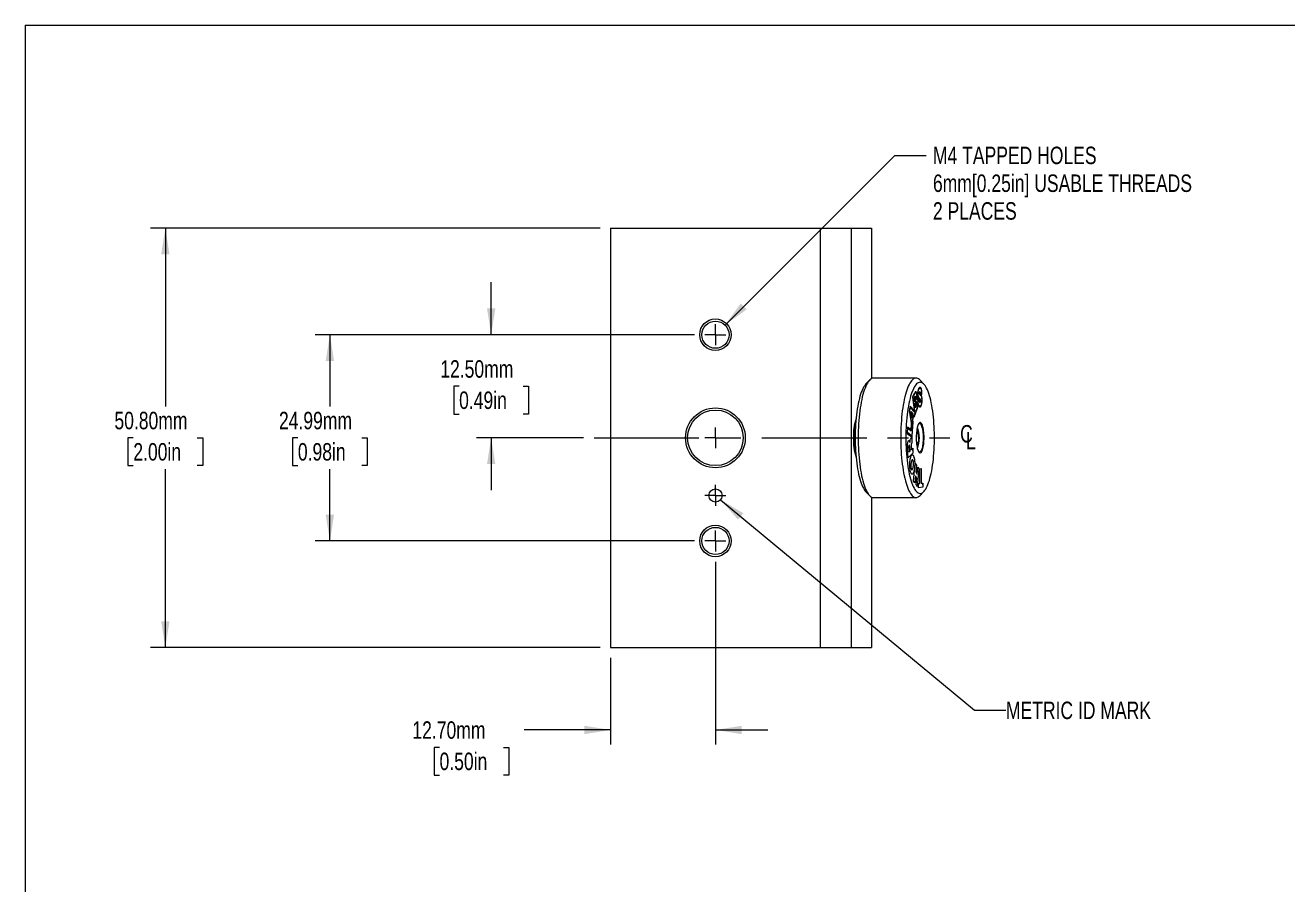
# Model space of a CAD drawing. Header units: millimetres. Extents: x 2 to 278, y 1 to 215.
# Drawn here: x 1.6 to 154.5, y 110.5 to 214.6 of the extents above; entities that cross this region are included whole.
import ezdxf

# ---------------------------------------------------------------- set-up
doc = ezdxf.new("R2010")
doc.units = ezdxf.units.MM
doc.linetypes.add('CENTERX2', pattern=[20.32, 12.7, -2.54, 2.54, -2.54])
doc.styles.add('SLDTEXTSTYLE0', font='TXT', dxfattribs={"width": 0.75})
doc.dimstyles.new('SLDDIMSTYLE1', dxfattribs={"dimtxt": 2.116667, "dimasz": 3.175, "dimexe": 0, "dimexo": 0.0625, "dimgap": 0.529167, "dimtad": 0, "dimtih": 1, "dimtoh": 1, "dimrnd": 1e-09, "dimzin": 12, "dimdsep": 46, "dimtxsty": 'SLDTEXTSTYLE0', "dimsah": 1, "dimcen": 0.09, "dimadec": 0, "dimazin": 3, "dimtfac": 1, "dimtofl": 0, "dimtmove": 0, "dimatfit": 3, "dimfxl": 1, "dimfrac": 2, "dimtolj": 1, "dimtzin": 12, "dimarcsym": 0})
doc.dimstyles.new('SLDDIMSTYLE2', dxfattribs={"dimtxt": 2.116667, "dimasz": 3.175, "dimexe": 0, "dimexo": 0.0625, "dimgap": 0.529167, "dimtad": 0, "dimtih": 1, "dimtoh": 1, "dimrnd": 1e-09, "dimzin": 4, "dimdsep": 46, "dimtxsty": 'SLDTEXTSTYLE0', "dimsah": 1, "dimcen": 0.09, "dimadec": 0, "dimazin": 1, "dimtfac": 1, "dimtofl": 0, "dimtmove": 0, "dimatfit": 3, "dimfxl": 1, "dimfrac": 2, "dimtolj": 1, "dimtzin": 12, "dimarcsym": 0})
doc.dimstyles.new('SLDDIMSTYLE4', dxfattribs={"dimtxt": 2.116667, "dimasz": 3.175, "dimexe": 0, "dimexo": 0.0625, "dimgap": 0.529167, "dimtad": 0, "dimtih": 1, "dimtoh": 1, "dimrnd": 1e-09, "dimzin": 4, "dimdsep": 46, "dimtxsty": 'SLDTEXTSTYLE0', "dimsah": 1, "dimcen": 0.09, "dimadec": 0, "dimazin": 1, "dimtfac": 1, "dimtmove": 0, "dimatfit": 0, "dimfxl": 1, "dimfrac": 2, "dimtolj": 1, "dimtzin": 12, "dimarcsym": 0})
doc.dimstyles.new('SLDDIMSTYLE5', dxfattribs={"dimtxt": 2.116667, "dimasz": 3.175, "dimexe": 0, "dimexo": 0.0625, "dimgap": 0.529167, "dimtad": 0, "dimtih": 1, "dimtoh": 1, "dimrnd": 1e-09, "dimzin": 12, "dimdsep": 46, "dimtxsty": 'SLDTEXTSTYLE0', "dimsah": 1, "dimcen": 0, "dimadec": 0, "dimazin": 3, "dimtfac": 1, "dimtofl": 0, "dimtmove": 0, "dimatfit": 3, "dimfxl": 1, "dimfrac": 2, "dimtolj": 1, "dimtzin": 12, "dimarcsym": 0})
doc.dimstyles.new('SLDDIMSTYLE6', dxfattribs={"dimtxt": 2.116667, "dimasz": 3.175, "dimexe": 0, "dimexo": 0.0625, "dimgap": 0.529167, "dimtad": 0, "dimtih": 1, "dimtoh": 1, "dimrnd": 1e-09, "dimzin": 12, "dimdsep": 46, "dimtxsty": 'SLDTEXTSTYLE0', "dimsah": 1, "dimcen": 0, "dimadec": 0, "dimazin": 3, "dimtfac": 1, "dimtofl": 0, "dimtmove": 0, "dimatfit": 3, "dimfxl": 1, "dimfrac": 2, "dimtolj": 1, "dimtzin": 12, "dimarcsym": 0})

# ---------------------------------------------------------------- blocks, each defined once
blk = doc.blocks.new('_D_3')
at = {"color": 7, "linetype": 'Continuous', "lineweight": 0}
for p, q in [((82.64, 177.14), (36.7, 177.14)), ((38.48, 177.14), (38.48, 168.44)), ((34.6, 164.65), (33.95, 164.65)), ((33.95, 164.65), (33.95, 161.28)), ((42.35, 164.65), (43, 164.65)), ((43, 164.65), (43, 161.28)), ((33.95, 161.28), (34.6, 161.28)), ((38.48, 152.15), (38.48, 160.85)), ((43, 161.28), (42.35, 161.28)), ((82.64, 152.15), (36.7, 152.15))]:
    blk.add_line(p, q, dxfattribs=at)
at = {"color": 7, "linetype": 'Continuous', "lineweight": 18}
for points in [[(38.48, 177.14), (37.97, 173.97), (38.98, 173.97)], [(38.48, 152.15), (38.98, 155.32), (37.97, 155.32)]]:
    blk.add_solid(points, dxfattribs=at)
at = {"color": 7, "linetype": 'Continuous', "lineweight": 18, "char_height": 2.117, "attachment_point": 1, "style": 'SLDTEXTSTYLE0'}
for s, insert in [('24.99mm', (32.31, 167.8)), ('0.98in', (34.6, 164.01))]:
    blk.add_mtext(s, dxfattribs=dict(at, insert=insert))
blk = doc.blocks.new('_D_4')
at = {"color": 7, "linetype": 'Continuous', "lineweight": 0}
for p, q in [((58.01, 177.14), (58.01, 183.49)), ((82.64, 177.14), (56.24, 177.14)), ((54.13, 170.89), (53.49, 170.89)), ((53.49, 170.89), (53.49, 167.53)), ((61.89, 170.89), (62.54, 170.89)), ((62.54, 170.89), (62.54, 167.53)), ((53.49, 167.53), (54.13, 167.53)), ((62.54, 167.53), (61.89, 167.53)), ((69.21, 164.65), (56.24, 164.65)), ((58.01, 164.65), (58.01, 158.3))]:
    blk.add_line(p, q, dxfattribs=at)
at = {"color": 7, "linetype": 'Continuous', "lineweight": 18}
for points in [[(58.01, 177.14), (58.52, 180.32), (57.51, 180.32)], [(58.01, 164.65), (57.51, 161.47), (58.52, 161.47)]]:
    blk.add_solid(points, dxfattribs=at)
at = {"color": 7, "linetype": 'Continuous', "lineweight": 18, "char_height": 2.117, "attachment_point": 1, "style": 'SLDTEXTSTYLE0'}
for s, insert in [('12.50mm', (51.85, 174.05)), ('0.49in', (54.13, 170.26))]:
    blk.add_mtext(s, dxfattribs=dict(at, insert=insert))
blk = doc.blocks.new('_D_5')
at = {"color": 7, "linetype": 'Continuous', "lineweight": 0}
for p, q in [((71.21, 190.05), (16.77, 190.05)), ((18.55, 190.05), (18.55, 168.44)), ((14.67, 164.65), (14.02, 164.65)), ((14.02, 164.65), (14.02, 161.28)), ((22.42, 164.65), (23.07, 164.65)), ((23.07, 164.65), (23.07, 161.28)), ((14.02, 161.28), (14.67, 161.28)), ((18.55, 139.25), (18.55, 160.85)), ((23.07, 161.28), (22.42, 161.28)), ((71.21, 139.25), (16.77, 139.25))]:
    blk.add_line(p, q, dxfattribs=at)
at = {"color": 7, "linetype": 'Continuous', "lineweight": 18}
for points in [[(18.55, 190.05), (18.04, 186.87), (19.05, 186.87)], [(18.55, 139.25), (19.05, 142.42), (18.04, 142.42)]]:
    blk.add_solid(points, dxfattribs=at)
at = {"color": 7, "linetype": 'Continuous', "lineweight": 18, "char_height": 2.117, "attachment_point": 1, "style": 'SLDTEXTSTYLE0'}
for s, insert in [('50.80mm', (12.38, 167.8)), ('2.00in', (14.67, 164.01))]:
    blk.add_mtext(s, dxfattribs=dict(at, insert=insert))
blk = doc.blocks.new('_D_6')
at = {"color": 7, "linetype": 'Continuous', "lineweight": 0}
for p, q in [((86.34, 178.31), (106.91, 198.88)), ((106.91, 198.88), (110.72, 198.88))]:
    blk.add_line(p, q, dxfattribs=at)
at = {"color": 7, "linetype": 'Continuous', "lineweight": 18}
blk.add_solid([(86.34, 178.31), (88.95, 180.2), (88.23, 180.91)], dxfattribs=at)
at = {"color": 7, "linetype": 'Continuous', "lineweight": 18, "attachment_point": 1, "style": 'SLDTEXTSTYLE0'}
for s, insert, char_height in [('M4 TAPPED HOLES', (111.52, 199.93), 2.1167), ('6mm[0.25in] USABLE THREADS', (111.52, 196.56), 2.1167), ('2 PLACES', (111.52, 193.2), 2.117)]:
    blk.add_mtext(s, dxfattribs=dict(at, insert=insert, char_height=char_height))
blk = doc.blocks.new('_D_7')
at = {"color": 7, "linetype": 'Continuous', "lineweight": 0}
for p, q in [((85.79, 157.15), (116.55, 131.63)), ((116.55, 131.63), (120.36, 131.63))]:
    blk.add_line(p, q, dxfattribs=at)
at = {"color": 7, "linetype": 'Continuous', "lineweight": 18}
blk.add_solid([(85.79, 157.15), (87.91, 154.73), (88.56, 155.51)], dxfattribs=at)
at = {"color": 7, "linetype": 'Continuous', "lineweight": 18, "insert": (120.36, 132.68), "char_height": 2.1167, "attachment_point": 1, "style": 'SLDTEXTSTYLE0'}
blk.add_mtext('METRIC ID MARK', dxfattribs=at)
blk = doc.blocks.new('_D_8')
at = {"color": 7, "linetype": 'Continuous', "lineweight": 0}
for p, q in [((85.18, 149.61), (85.18, 127.47)), ((72.48, 137.98), (72.48, 127.47)), ((72.48, 129.25), (62.01, 129.25)), ((85.18, 129.25), (91.53, 129.25)), ((51.76, 127.14), (51.11, 127.14)), ((51.11, 127.14), (51.11, 123.77)), ((59.51, 127.14), (60.16, 127.14)), ((60.16, 127.14), (60.16, 123.77)), ((51.11, 123.77), (51.76, 123.77)), ((60.16, 123.77), (59.51, 123.77))]:
    blk.add_line(p, q, dxfattribs=at)
at = {"color": 7, "linetype": 'Continuous', "lineweight": 18}
for points in [[(72.48, 129.25), (69.3, 129.75), (69.3, 128.74)], [(85.18, 129.25), (88.35, 128.74), (88.35, 129.75)]]:
    blk.add_solid(points, dxfattribs=at)
at = {"color": 7, "linetype": 'Continuous', "lineweight": 18, "char_height": 2.117, "attachment_point": 1, "style": 'SLDTEXTSTYLE0'}
for s, insert in [('12.70mm', (48.47, 130.29)), ('0.50in', (51.76, 126.5))]:
    blk.add_mtext(s, dxfattribs=dict(at, insert=insert))
blk = doc.blocks.new('SW_SYMBOL_MOD_CL')
at = {"color": 0, "linetype": 'Continuous', "lineweight": 0, "char_height": 783, "attachment_point": 5, "style": 'SLDTEXTSTYLE0'}
for s, insert in [('C', (400, 600)), ('L', (600, 300))]:
    blk.add_mtext(s, dxfattribs=dict(at, insert=insert))
blk = doc.blocks.new('SW_CENTERMARKSYMBOL_0')
at = {"color": 0, "linetype": 'Continuous', "lineweight": 18}
for q in [(-1.27, 0), (0, 1.27), (0, -1.27), (1.27, 0)]:
    blk.add_line((0, 0), q, dxfattribs=at)
blk = doc.blocks.new('SW_CENTERMARKSYMBOL_1')
at = {"color": 0, "linetype": 'Continuous', "lineweight": 18}
for q in [(-1.27, 0), (0, 1.27), (0, -1.27), (1.27, 0)]:
    blk.add_line((0, 0), q, dxfattribs=at)
blk = doc.blocks.new('SW_CENTERMARKSYMBOL_2')
at = {"color": 0, "linetype": 'Continuous', "lineweight": 18}
for q in [(-1.27, 0), (0, 1.27), (0, -1.27), (1.27, 0)]:
    blk.add_line((0, 0), q, dxfattribs=at)
blk = doc.blocks.new('SW_CENTERMARKSYMBOL_3')
at = {"color": 0, "linetype": 'Continuous', "lineweight": 18}
for q in [(-1.27, 0), (0, 1.27), (0, -1.27), (1.27, 0)]:
    blk.add_line((0, 0), q, dxfattribs=at)

msp = doc.modelspace()

# ---------------------------------------------------------------- linework, layer by layer
at = {"color": 7, "linetype": 'Continuous', "lineweight": 18}
for p, q in [((1.579, 214.645), (277.989, 214.645)), ((1.579, 214.645), (1.579, 0.903)), ((72.476, 190.046), (72.476, 139.246)), ((72.476, 190.046), (97.876, 190.046)), ((97.876, 190.046), (97.876, 139.246)), ((97.876, 190.046), (101.635, 190.046)), ((101.635, 190.046), (101.635, 139.246)), ((101.635, 190.046), (104.074, 190.046)), ((104.074, 190.046), (104.074, 171.819)), ((103.828, 171.623), (103.372, 171.134)), ((109.479, 171.885), (104.326, 171.885)), ((110.433, 171.134), (109.977, 171.623)), ((109.292, 170.052), (109.064, 169.614)), ((109.098, 169.56), (109.311, 169.982)), ((109.1, 169.56), (109.313, 169.982)), ((109.311, 169.982), (109.313, 169.982)), ((109.542, 170.088), (109.544, 170.088)), ((109.722, 170.019), (109.724, 170.019)), ((109.89, 170.064), (109.893, 170.064)), ((109.936, 170.246), (109.929, 170.248)), ((109.944, 170.753), (109.934, 170.755)), ((109.935, 170.664), (109.945, 170.661)), ((109.935, 170.664), (109.937, 170.664)), ((109.937, 170.664), (109.948, 170.661)), ((109.985, 169.928), (109.987, 169.928)), ((110.013, 170.008), (110.016, 170.008)), ((110.154, 170.021), (110.016, 170.008)), ((110.021, 169.902), (110.182, 169.913)), ((110.021, 169.902), (110.023, 169.902)), ((110.023, 169.902), (110.185, 169.913)), ((110.025, 169.896), (110.027, 169.896)), ((110.182, 169.913), (110.185, 169.913)), ((108.771, 168.482), (108.662, 167.92)), ((108.692, 167.904), (108.778, 168.339)), ((108.695, 167.904), (108.78, 168.339)), ((109.283, 167.921), (108.771, 168.482)), ((109.281, 167.921), (108.771, 168.48)), ((108.778, 168.339), (108.78, 168.339)), ((108.78, 168.339), (109.338, 167.727)), ((109.064, 169.614), (109.283, 167.921)), ((109.335, 167.73), (109.098, 169.56)), ((109.098, 169.56), (109.1, 169.56)), ((109.338, 167.727), (109.1, 169.56)), ((109.258, 169.436), (109.368, 169.654)), ((109.317, 168.992), (109.258, 169.436)), ((109.37, 169.539), (109.293, 169.387)), ((109.293, 169.387), (109.327, 169.13)), ((109.293, 169.387), (109.295, 169.387)), ((109.372, 169.539), (109.295, 169.387)), ((109.295, 169.387), (109.329, 169.13)), ((109.424, 169.21), (109.316, 168.996)), ((109.427, 169.21), (109.317, 168.992)), ((109.327, 169.13), (109.329, 169.13)), ((109.329, 169.13), (109.406, 169.282)), ((109.345, 168.779), (109.467, 169.021)), ((109.413, 168.267), (109.345, 168.779)), ((109.37, 169.539), (109.372, 169.539)), ((109.47, 168.912), (109.379, 168.73)), ((109.379, 168.73), (109.422, 168.4)), ((109.379, 168.73), (109.381, 168.73)), ((109.473, 168.912), (109.381, 168.73)), ((109.381, 168.73), (109.424, 168.4)), ((109.532, 168.509), (109.412, 168.27)), ((109.535, 168.509), (109.413, 168.267)), ((109.422, 168.4), (109.424, 168.4)), ((109.424, 169.21), (109.427, 169.21)), ((109.424, 168.4), (109.516, 168.582)), ((109.453, 169.545), (109.456, 169.545)), ((109.47, 168.912), (109.473, 168.912)), ((109.532, 168.509), (109.535, 168.509)), ((109.563, 168.891), (109.565, 168.891)), ((109.588, 169.455), (109.59, 169.455)), ((109.592, 169.67), (109.594, 169.67)), ((109.654, 169.321), (109.657, 169.321)), ((109.837, 169.337), (109.657, 169.321)), ((109.717, 169.235), (109.85, 169.247)), ((109.718, 169.06), (109.717, 169.235)), ((109.717, 169.235), (109.719, 169.235)), ((109.718, 169.06), (109.721, 169.06)), ((109.718, 168.789), (109.721, 168.789)), ((109.719, 169.235), (109.852, 169.247)), ((109.721, 169.06), (109.719, 169.235)), ((109.85, 169.247), (109.852, 169.247)), ((109.872, 169.341), (109.875, 169.341)), ((109.881, 169.44), (109.884, 169.44)), ((109.926, 169.056), (109.929, 169.056)), ((109.952, 168.937), (109.954, 168.937)), ((109.959, 168.393), (109.962, 168.393)), ((110.036, 169.155), (110.038, 169.155)), ((110.201, 169.188), (110.203, 169.188)), ((108.662, 167.92), (108.906, 166.409)), ((108.927, 166.456), (108.692, 167.904)), ((108.692, 167.904), (108.695, 167.904)), ((108.93, 166.456), (108.695, 167.904)), ((108.843, 167.762), (108.856, 167.829)), ((108.97, 167.048), (108.843, 167.762)), ((108.856, 167.829), (109.066, 167.537)), ((108.856, 167.826), (109.064, 167.537)), ((108.891, 167.659), (108.968, 167.23)), ((108.891, 167.659), (108.893, 167.659)), ((108.893, 167.659), (108.97, 167.23)), ((109.02, 167.483), (108.893, 167.659)), ((108.968, 167.23), (108.97, 167.23)), ((109.064, 167.537), (108.969, 167.055)), ((109.066, 167.537), (108.97, 167.048)), ((108.97, 167.23), (109.02, 167.483)), ((109.14, 167.351), (109.036, 166.819)), ((109.036, 166.819), (109.065, 166.604)), ((109.064, 167.537), (109.066, 167.537)), ((109.067, 166.793), (109.153, 167.234)), ((109.094, 166.632), (109.067, 166.793)), ((109.067, 166.793), (109.069, 166.793)), ((109.069, 166.793), (109.156, 167.234)), ((109.096, 166.632), (109.069, 166.793)), ((109.244, 167.253), (109.14, 167.351)), ((109.241, 167.253), (109.14, 167.349)), ((109.153, 167.234), (109.156, 167.234)), ((109.156, 167.234), (109.245, 167.135)), ((109.241, 167.253), (109.244, 167.253)), ((109.281, 167.921), (109.283, 167.921)), ((109.584, 168.202), (109.518, 168.062)), ((109.611, 168.146), (109.528, 167.982)), ((109.528, 167.982), (109.531, 167.982)), ((109.614, 168.146), (109.531, 167.982)), ((109.611, 168.146), (109.614, 168.146)), ((108.453, 165.948), (108.413, 165.188)), ((108.413, 165.188), (108.989, 164.724)), ((108.445, 165.283), (108.473, 165.809)), ((108.965, 164.865), (108.445, 165.283)), ((108.445, 165.283), (108.448, 165.283)), ((108.448, 165.283), (108.476, 165.809)), ((108.968, 164.865), (108.448, 165.283)), ((108.866, 165.628), (108.453, 165.948)), ((108.863, 165.628), (108.453, 165.946)), ((108.473, 165.809), (108.476, 165.809)), ((108.476, 165.809), (108.878, 165.486)), ((108.863, 165.628), (108.866, 165.628)), ((108.906, 166.409), (108.866, 165.628)), ((108.876, 165.488), (108.927, 166.456)), ((108.878, 165.486), (108.93, 166.456)), ((108.927, 166.456), (108.93, 166.456)), ((109.065, 166.604), (108.968, 164.865)), ((108.987, 164.726), (109.094, 166.632)), ((108.989, 164.724), (109.096, 166.632)), ((109.094, 166.632), (109.096, 166.632)), ((109.515, 165.162), (109.746, 165.276)), ((109.572, 165.645), (109.746, 165.276)), ((109.746, 165.276), (109.753, 164.066)), ((108.65, 163.758), (108.624, 163.746)), ((108.624, 163.746), (108.626, 163.746)), ((108.732, 164.098), (108.735, 164.098)), ((108.735, 164.098), (108.736, 164.1)), ((108.95, 164.715), (108.989, 164.719)), ((108.965, 164.865), (108.968, 164.865)), ((108.966, 164.047), (108.969, 164.047)), ((109.003, 164.084), (108.987, 164.718)), ((109.005, 164.084), (108.989, 164.719)), ((109.003, 164.084), (109.005, 164.084)), ((109.512, 164.175), (109.753, 164.066)), ((109.753, 164.066), (109.573, 163.64)), ((108.533, 162.236), (108.459, 163.37)), ((109.104, 162.797), (108.533, 162.236)), ((109.101, 162.797), (108.533, 162.238)), ((108.581, 163.393), (108.611, 162.932)), ((108.581, 163.393), (108.584, 163.393)), ((108.584, 163.393), (108.614, 162.932)), ((108.611, 162.932), (108.614, 162.932)), ((108.614, 162.932), (108.743, 163.058)), ((108.743, 163.058), (108.711, 163.544)), ((108.871, 163.608), (108.897, 163.21)), ((108.871, 163.608), (108.873, 163.608)), ((108.873, 163.608), (108.899, 163.21)), ((108.897, 163.21), (108.899, 163.21)), ((108.899, 163.21), (109.066, 163.374)), ((109.064, 163.372), (109.101, 162.797)), ((109.066, 163.374), (109.104, 162.797)), ((109.101, 162.797), (109.104, 162.797)), ((109.248, 162.174), (109.25, 162.174)), ((108.871, 160.952), (108.874, 160.952)), ((108.917, 161.796), (108.92, 161.796)), ((109.177, 159.398), (109.384, 161.538)), ((109.384, 161.538), (109.519, 161.341)), ((109.384, 161.535), (109.517, 161.341)), ((109.517, 161.341), (109.436, 160.509)), ((109.519, 161.341), (109.438, 160.509)), ((109.517, 161.341), (109.519, 161.341)), ((109.616, 160.25), (109.696, 161.082)), ((109.829, 160.885), (109.621, 158.749)), ((109.831, 160.885), (109.623, 158.746)), ((109.696, 161.082), (109.831, 160.885)), ((109.696, 161.078), (109.829, 160.885)), ((109.829, 160.885), (109.831, 160.885)), ((109.936, 160.896), (110.09, 160.91)), ((109.947, 159.123), (109.936, 160.896)), ((110.087, 160.91), (110.098, 159.137)), ((110.09, 160.91), (110.101, 159.137)), ((109.311, 159.202), (109.177, 159.398)), ((109.197, 160.54), (109.199, 160.54)), ((109.39, 160.034), (109.309, 159.205)), ((109.392, 160.034), (109.311, 159.202)), ((109.39, 160.034), (109.392, 160.034)), ((109.569, 159.774), (109.392, 160.034)), ((109.436, 160.509), (109.613, 160.25)), ((109.436, 160.509), (109.438, 160.509)), ((109.438, 160.509), (109.616, 160.25)), ((109.489, 158.942), (109.569, 159.774)), ((109.613, 160.25), (109.616, 160.25)), ((109.765, 159.106), (109.947, 159.123)), ((109.768, 158.601), (109.765, 159.106)), ((110.098, 159.137), (110.101, 159.137)), ((110.101, 159.137), (110.277, 159.154)), ((110.274, 159.153), (110.278, 158.648)), ((110.277, 159.154), (110.28, 158.648)), ((103.372, 158.159), (103.828, 157.669)), ((109.489, 158.942), (109.623, 158.746)), ((110.28, 158.648), (109.768, 158.601)), ((110.278, 158.648), (109.768, 158.601)), ((109.977, 157.669), (110.433, 158.159)), ((110.278, 158.648), (110.28, 158.648)), ((104.074, 157.474), (104.074, 139.246)), ((104.326, 157.407), (109.479, 157.407)), ((72.476, 139.246), (97.876, 139.246)), ((97.876, 139.246), (101.635, 139.246)), ((101.635, 139.246), (104.074, 139.246))]:
    msp.add_line(p, q, dxfattribs=at)
at = {"color": 7, "linetype": 'CENTERX2', "lineweight": 18}
msp.add_line((70.476, 164.646), (113.583, 164.646), dxfattribs=at)
at = {"color": 7, "linetype": 'Continuous', "lineweight": 18, "flags": 128}
for points in [[(104.326, 171.885), (104.308, 171.885), (104.201, 171.869), (104.094, 171.829), (103.987, 171.765), (103.882, 171.678), (103.779, 171.567), (103.677, 171.433), (103.577, 171.277), (103.48, 171.099), (103.386, 170.899), (103.294, 170.678), (103.206, 170.438), (103.122, 170.178), (103.042, 169.9), (102.966, 169.604), (102.895, 169.292), (102.828, 168.964), (102.767, 168.622), (102.71, 168.267), (102.659, 167.9), (102.614, 167.522), (102.574, 167.135), (102.54, 166.739), (102.512, 166.336), (102.49, 165.928), (102.474, 165.515), (102.464, 165.1), (102.46, 164.683), (102.463, 164.266), (102.472, 163.85), (102.487, 163.437), (102.508, 163.027), (102.535, 162.624), (102.568, 162.227), (102.606, 161.837), (102.651, 161.458), (102.701, 161.089), (102.757, 160.731), (102.817, 160.387), (102.883, 160.057), (102.954, 159.742), (103.029, 159.443), (103.108, 159.162), (103.191, 158.899), (103.279, 158.655), (103.369, 158.431), (103.463, 158.227), (103.56, 158.045), (103.659, 157.885), (103.761, 157.747), (103.864, 157.632), (103.969, 157.541), (104.075, 157.473), (104.182, 157.429), (104.289, 157.409), (104.326, 157.407)], [(109.977, 171.623), (109.889, 171.709), (109.783, 171.789), (109.677, 171.845), (109.569, 171.877), (109.462, 171.885), (109.355, 171.869), (109.247, 171.829), (109.141, 171.765), (109.036, 171.678), (108.932, 171.567), (108.831, 171.433), (108.731, 171.277), (108.634, 171.099), (108.539, 170.899), (108.448, 170.678), (108.36, 170.438), (108.276, 170.178), (108.196, 169.9), (108.12, 169.604), (108.049, 169.292), (107.982, 168.964), (107.921, 168.622), (107.864, 168.267), (107.813, 167.9), (107.768, 167.522), (107.728, 167.135), (107.694, 166.739), (107.666, 166.336), (107.644, 165.928), (107.628, 165.515), (107.618, 165.1), (107.614, 164.683), (107.617, 164.266), (107.626, 163.85), (107.64, 163.437), (107.661, 163.027), (107.688, 162.624), (107.721, 162.227), (107.76, 161.837), (107.805, 161.458), (107.855, 161.089), (107.91, 160.731), (107.971, 160.387), (108.037, 160.057), (108.107, 159.742), (108.183, 159.443), (108.262, 159.162), (108.345, 158.899), (108.433, 158.655), (108.523, 158.431), (108.617, 158.227), (108.714, 158.045), (108.813, 157.885), (108.915, 157.747), (109.018, 157.632), (109.123, 157.541), (109.229, 157.473), (109.336, 157.429), (109.443, 157.409), (109.551, 157.413), (109.658, 157.441), (109.765, 157.492), (109.87, 157.568), (109.975, 157.667), (109.977, 157.669)], [(111.704, 164.806), (111.699, 165.208), (111.687, 165.609), (111.669, 166.005), (111.645, 166.397), (111.615, 166.783), (111.579, 167.161), (111.537, 167.529), (111.49, 167.888), (111.438, 168.235), (111.38, 168.569), (111.317, 168.889), (111.249, 169.194), (111.176, 169.483), (111.1, 169.754), (111.019, 170.007), (110.935, 170.241), (110.847, 170.455), (110.756, 170.648), (110.662, 170.819), (110.565, 170.969), (110.467, 171.095), (110.367, 171.199), (110.265, 171.279), (110.162, 171.336), (110.059, 171.369), (109.955, 171.377), (109.851, 171.361), (109.748, 171.322), (109.646, 171.258), (109.544, 171.171), (109.444, 171.06), (109.347, 170.927), (109.251, 170.771), (109.158, 170.593), (109.068, 170.394), (108.981, 170.174), (108.897, 169.934), (108.818, 169.676), (108.742, 169.399), (108.671, 169.106), (108.605, 168.796), (108.543, 168.472), (108.487, 168.134), (108.436, 167.783), (108.39, 167.422), (108.35, 167.05), (108.316, 166.67), (108.288, 166.282), (108.266, 165.889), (108.25, 165.491), (108.24, 165.09), (108.236, 164.688), (108.238, 164.285), (108.247, 163.884), (108.262, 163.485), (108.283, 163.091), (108.31, 162.702), (108.343, 162.32), (108.382, 161.946), (108.426, 161.582), (108.476, 161.229), (108.531, 160.889), (108.592, 160.562), (108.657, 160.249), (108.727, 159.952), (108.802, 159.672), (108.881, 159.41), (108.963, 159.166), (109.05, 158.942), (109.139, 158.739), (109.232, 158.556), (109.327, 158.396), (109.424, 158.258), (109.524, 158.142), (109.625, 158.05), (109.727, 157.982), (109.83, 157.937), (109.934, 157.917), (110.037, 157.92), (110.141, 157.948), (110.244, 158), (110.346, 158.075), (110.446, 158.174), (110.545, 158.296), (110.642, 158.441), (110.737, 158.608), (110.828, 158.797), (110.917, 159.006), (111.002, 159.236), (111.084, 159.485), (111.161, 159.753), (111.234, 160.038), (111.303, 160.339), (111.367, 160.657), (111.426, 160.988), (111.48, 161.332), (111.528, 161.689), (111.571, 162.056), (111.608, 162.432), (111.639, 162.816), (111.664, 163.206), (111.684, 163.602), (111.697, 164.002), (111.703, 164.404), (111.704, 164.806)], [(103.372, 171.134), (103.309, 171.06), (103.211, 170.927), (103.115, 170.771), (103.022, 170.593), (102.932, 170.394), (102.845, 170.174), (102.762, 169.934), (102.682, 169.676), (102.607, 169.399), (102.536, 169.106), (102.469, 168.796), (102.408, 168.472), (102.351, 168.134), (102.3, 167.783), (102.255, 167.422), (102.215, 167.05), (102.181, 166.67), (102.152, 166.282), (102.13, 165.889), (102.114, 165.491), (102.104, 165.09), (102.1, 164.688), (102.103, 164.285), (102.112, 163.884), (102.126, 163.485), (102.147, 163.091), (102.174, 162.702), (102.207, 162.32), (102.246, 161.946), (102.29, 161.582), (102.34, 161.229), (102.396, 160.889), (102.456, 160.562), (102.522, 160.249), (102.592, 159.952), (102.666, 159.672), (102.745, 159.41), (102.828, 159.166), (102.914, 158.942), (103.003, 158.739), (103.096, 158.556), (103.191, 158.396), (103.289, 158.258), (103.372, 158.159)], [(110.445, 164.69), (110.44, 164.9), (110.43, 165.106), (110.413, 165.306), (110.391, 165.498), (110.363, 165.678), (110.33, 165.846), (110.293, 165.997), (110.251, 166.131), (110.206, 166.245), (110.157, 166.339), (110.106, 166.411), (110.053, 166.459), (110, 166.484), (109.945, 166.485), (109.892, 166.462), (109.839, 166.416), (109.788, 166.346), (109.739, 166.254), (109.693, 166.141), (109.651, 166.009), (109.613, 165.859), (109.58, 165.693), (109.552, 165.513), (109.529, 165.323), (109.512, 165.123), (109.501, 164.917), (109.496, 164.708), (109.497, 164.497), (109.505, 164.289), (109.518, 164.086), (109.538, 163.889), (109.563, 163.703), (109.593, 163.529), (109.628, 163.369), (109.668, 163.226), (109.712, 163.102), (109.759, 162.998), (109.809, 162.915), (109.861, 162.855), (109.914, 162.818), (109.968, 162.805), (110.022, 162.816), (110.076, 162.851), (110.128, 162.909), (110.178, 162.99), (110.225, 163.092), (110.269, 163.215), (110.309, 163.357), (110.345, 163.515), (110.375, 163.688), (110.401, 163.873), (110.421, 164.069), (110.435, 164.272), (110.443, 164.48), (110.445, 164.69)], [(109.804, 166.371), (109.847, 166.393), (109.9, 166.398), (109.952, 166.379), (110.004, 166.337), (110.053, 166.272), (110.101, 166.184), (110.145, 166.077), (110.186, 165.949), (110.223, 165.804), (110.256, 165.644), (110.283, 165.47), (110.305, 165.285), (110.321, 165.091), (110.332, 164.891), (110.336, 164.688)], [(110.336, 164.688), (110.334, 164.484), (110.326, 164.283), (110.312, 164.086), (110.293, 163.897), (110.267, 163.718), (110.237, 163.552), (110.202, 163.4), (110.163, 163.266), (110.119, 163.15), (110.073, 163.054), (110.024, 162.98), (109.973, 162.928), (109.921, 162.9), (109.869, 162.895), (109.817, 162.914), (109.804, 162.922)]]:
    msp.add_lwpolyline(points, dxfattribs=at)
at = {"color": 7, "linetype": 'Continuous', "lineweight": 18}
for centre, radius in [((85.176, 177.143), 1.904), ((85.176, 177.143), 1.65), ((85.176, 164.646), 3.62), ((85.176, 164.646), 3.365), ((85.176, 157.661), 0.8), ((85.176, 152.149), 1.904), ((85.176, 152.149), 1.65)]:
    msp.add_circle(centre, radius, dxfattribs=at)
for centre, radius, start, end in [((108.733, 164.891), 6.853, 162.18534, 182.04331), ((113.021, 166.332), 3.863, 154.71441, 168.00679), ((112.986, 166.435), 3.83, 154.85278, 167.65708), ((113.024, 166.332), 3.863, 154.71441, 168.00679), ((109.945, 164.646), 7.964, 168.06859, 191.93141), ((105.986, 164.646), 3.897, 339.87241, 20.12759), ((109.073, 164.449), 7.191, 178.42765, 197.34371)]:
    msp.add_arc(centre, radius, start, end, dxfattribs=at)
for points, knots in [([(109.544, 170.088), (109.536, 170.112), (109.519, 170.161), (109.489, 170.227), (109.451, 170.251), (109.406, 170.23), (109.352, 170.164), (109.314, 170.093), (109.292, 170.052)], [0, 0, 0, 0, 0.1129894, 0.2349035, 0.3805358, 0.5310429, 0.7319138, 1, 1, 1, 1]), ([(109.311, 169.982), (109.324, 170.011), (109.351, 170.067), (109.393, 170.121), (109.424, 170.148), (109.44, 170.141), (109.441, 170.14)], [0, 0, 0, 0, 0.33362, 0.6604386, 0.9696103, 1, 1, 1, 1]), ([(109.313, 169.982), (109.327, 170.01), (109.354, 170.066), (109.396, 170.124), (109.435, 170.147), (109.47, 170.134), (109.499, 170.089), (109.526, 170.006), (109.539, 169.928), (109.545, 169.887)], [0, 0, 0, 0, 0.1736484, 0.3437567, 0.5046799, 0.6197914, 0.734599, 0.8576183, 1, 1, 1, 1]), ([(109.542, 170.088), (109.534, 170.112), (109.517, 170.161), (109.486, 170.225), (109.46, 170.249), (109.445, 170.242), (109.443, 170.241)], [0, 0, 0, 0, 0.2806428, 0.5834527, 0.9451739, 1, 1, 1, 1]), ([(109.592, 169.67), (109.587, 169.756), (109.577, 169.91), (109.553, 170.034), (109.542, 170.088)], [0, 0, 0, 0, 0.564213, 1, 1, 1, 1]), ([(109.594, 169.67), (109.589, 169.756), (109.58, 169.91), (109.555, 170.034), (109.544, 170.088)], [0, 0, 0, 0, 0.564213, 1, 1, 1, 1]), ([(109.545, 169.887), (109.553, 169.847), (109.568, 169.768), (109.575, 169.633), (109.574, 169.507), (109.568, 169.434), (109.565, 169.396)], [0, 0, 0, 0, 0.2838786, 0.55761, 0.7754889, 1, 1, 1, 1]), ([(109.812, 169.378), (109.794, 169.417), (109.761, 169.49), (109.722, 169.643), (109.698, 169.83), (109.693, 170.061), (109.705, 170.217), (109.712, 170.3)], [0, 0, 0, 0, 0.2128246, 0.3963643, 0.564573, 0.7669717, 1, 1, 1, 1]), ([(109.934, 170.755), (109.912, 170.749), (109.87, 170.737), (109.814, 170.666), (109.769, 170.565), (109.735, 170.443), (109.719, 170.344), (109.712, 170.3)], [0, 0, 0, 0, 0.2577825, 0.4746472, 0.660353, 0.8468286, 1, 1, 1, 1]), ([(109.722, 170.019), (109.722, 170.072), (109.724, 170.172), (109.738, 170.31), (109.761, 170.422), (109.793, 170.521), (109.834, 170.598), (109.884, 170.65), (109.918, 170.659), (109.935, 170.664)], [0, 0, 0, 0, 0.1343356, 0.2566301, 0.3752172, 0.4953714, 0.6610195, 0.8312429, 1, 1, 1, 1]), ([(109.881, 169.44), (109.867, 169.455), (109.838, 169.485), (109.798, 169.551), (109.764, 169.637), (109.74, 169.745), (109.725, 169.872), (109.723, 169.968), (109.722, 170.019)], [0, 0, 0, 0, 0.1878425, 0.3729876, 0.5512396, 0.6895716, 0.8348803, 1, 1, 1, 1]), ([(109.724, 170.019), (109.725, 170.072), (109.726, 170.172), (109.741, 170.31), (109.763, 170.422), (109.795, 170.521), (109.837, 170.598), (109.886, 170.65), (109.92, 170.659), (109.937, 170.664)], [0, 0, 0, 0, 0.1343356, 0.2566301, 0.3752172, 0.4953714, 0.6610195, 0.8312429, 1, 1, 1, 1]), ([(109.884, 169.44), (109.869, 169.455), (109.841, 169.485), (109.8, 169.551), (109.767, 169.637), (109.743, 169.745), (109.728, 169.872), (109.725, 169.968), (109.724, 170.019)], [0, 0, 0, 0, 0.1878425, 0.3729876, 0.5512396, 0.6895716, 0.8348803, 1, 1, 1, 1]), ([(109.929, 170.248), (109.921, 170.246), (109.905, 170.241), (109.884, 170.213), (109.869, 170.165), (109.863, 170.112), (109.863, 170.082), (109.863, 170.066)], [0, 0, 0, 0, 0.2565083, 0.5100675, 0.7457428, 0.8661649, 1, 1, 1, 1]), ([(109.863, 170.066), (109.863, 170.048), (109.865, 170.009), (109.882, 169.945), (109.915, 169.899), (109.964, 169.858), (109.999, 169.826), (110.018, 169.81)], [0, 0, 0, 0, 0.08026025, 0.16410245, 0.38240198, 0.67040793, 1, 1, 1, 1]), ([(109.89, 170.064), (109.89, 170.066), (109.89, 170.068), (109.891, 170.071), (109.892, 170.078), (109.898, 170.089), (109.909, 170.1), (109.923, 170.11), (109.933, 170.111), (109.937, 170.112)], [0, 0, 0, 0, 0.0173968, 0.0364996, 0.0586691, 0.1472936, 0.4102185, 0.7235007, 1, 1, 1, 1]), ([(109.985, 169.928), (109.969, 169.941), (109.944, 169.963), (109.916, 169.988), (109.901, 170.009), (109.895, 170.024), (109.891, 170.043), (109.89, 170.057), (109.89, 170.064)], [0, 0, 0, 0, 0.449122, 0.73407711, 0.82699737, 0.89506116, 0.9481042, 1, 1, 1, 1]), ([(109.893, 170.064), (109.893, 170.066), (109.893, 170.068), (109.893, 170.071), (109.895, 170.078), (109.9, 170.089), (109.911, 170.1), (109.925, 170.11), (109.935, 170.111), (109.94, 170.112)], [0, 0, 0, 0, 0.0173968, 0.0364996, 0.0586691, 0.1472936, 0.4102185, 0.7235007, 1, 1, 1, 1]), ([(109.987, 169.928), (109.972, 169.941), (109.947, 169.963), (109.918, 169.988), (109.904, 170.009), (109.897, 170.024), (109.893, 170.043), (109.893, 170.057), (109.893, 170.064)], [0, 0, 0, 0, 0.449122, 0.7340771, 0.8269974, 0.8950612, 0.9481042, 1, 1, 1, 1]), ([(109.94, 170.112), (109.945, 170.112), (109.954, 170.111), (109.966, 170.103), (109.976, 170.086), (109.983, 170.055), (109.984, 170.028), (109.985, 170.013)], [0, 0, 0, 0, 0.2696849, 0.4749871, 0.6351327, 0.8043614, 1, 1, 1, 1]), ([(110.013, 170.008), (110.013, 170.03), (110.013, 170.071), (110.007, 170.126), (109.998, 170.169), (109.982, 170.214), (109.968, 170.229), (109.958, 170.239)], [0, 0, 0, 0, 0.1863583, 0.3506869, 0.5067311, 0.6645224, 1, 1, 1, 1]), ([(110.016, 170.008), (110.016, 170.03), (110.015, 170.071), (110.009, 170.126), (110, 170.17), (109.984, 170.213), (109.97, 170.236), (109.959, 170.239), (109.958, 170.239)], [0, 0, 0, 0, 0.1824691, 0.3433683, 0.4961558, 0.6506542, 0.9791305, 1, 1, 1, 1]), ([(110.185, 169.913), (110.184, 169.963), (110.183, 170.067), (110.176, 170.226), (110.16, 170.388), (110.134, 170.526), (110.098, 170.633), (110.054, 170.707), (110.009, 170.746), (109.979, 170.748), (109.968, 170.749)], [0, 0, 0, 0, 0.110614, 0.2312076, 0.3575027, 0.4909558, 0.6067753, 0.7401851, 0.9001016, 1, 1, 1, 1]), ([(110.182, 169.913), (110.182, 169.963), (110.181, 170.067), (110.173, 170.226), (110.157, 170.388), (110.131, 170.526), (110.096, 170.633), (110.052, 170.706), (110.008, 170.746), (109.978, 170.748), (109.968, 170.749)], [0, 0, 0, 0, 0.1113746, 0.2327975, 0.359961, 0.4943318, 0.6109477, 0.7452749, 0.906291, 1, 1, 1, 1]), ([(109.971, 170.655), (109.979, 170.653), (110.007, 170.649), (110.051, 170.596), (110.096, 170.498), (110.129, 170.363), (110.15, 170.204), (110.153, 170.084), (110.154, 170.021)], [0, 0, 0, 0, 0.0925707, 0.3029176, 0.5042175, 0.6596537, 0.8208323, 1, 1, 1, 1]), ([(109.985, 170.013), (109.986, 169.999), (109.987, 169.97), (109.987, 169.941), (109.987, 169.928)], [0, 0, 0, 0, 0.5174447, 1, 1, 1, 1]), ([(110.018, 169.81), (110.033, 169.794), (110.061, 169.764), (110.102, 169.698), (110.135, 169.61), (110.158, 169.502), (110.173, 169.375), (110.175, 169.281), (110.176, 169.231)], [0, 0, 0, 0, 0.1895902, 0.3751164, 0.5531809, 0.6912691, 0.8361071, 1, 1, 1, 1]), ([(110.025, 169.896), (110.024, 169.898), (110.023, 169.9), (110.021, 169.902), (110.021, 169.902)], [0, 0, 0, 0, 0.5581053, 1, 1, 1, 1]), ([(110.027, 169.896), (110.026, 169.898), (110.025, 169.9), (110.024, 169.902), (110.023, 169.902)], [0, 0, 0, 0, 0.5581053, 1, 1, 1, 1]), ([(110.201, 169.188), (110.2, 169.264), (110.197, 169.402), (110.176, 169.586), (110.139, 169.729), (110.087, 169.831), (110.046, 169.874), (110.025, 169.896)], [0, 0, 0, 0, 0.2081937, 0.3823855, 0.547555, 0.7576294, 1, 1, 1, 1]), ([(110.203, 169.188), (110.202, 169.264), (110.2, 169.402), (110.178, 169.586), (110.141, 169.729), (110.09, 169.831), (110.049, 169.874), (110.027, 169.896)], [0, 0, 0, 0, 0.2081937, 0.3823855, 0.547555, 0.7576294, 1, 1, 1, 1]), ([(109.368, 169.654), (109.377, 169.668), (109.393, 169.696), (109.417, 169.689), (109.434, 169.654), (109.447, 169.608), (109.452, 169.567), (109.456, 169.545)], [0, 0, 0, 0, 0.2626382, 0.5145362, 0.654613, 0.8125146, 1, 1, 1, 1]), ([(109.393, 169.565), (109.39, 169.564), (109.382, 169.562), (109.374, 169.547), (109.37, 169.539)], [0, 0, 0, 0, 0.3972417, 1, 1, 1, 1]), ([(109.429, 169.49), (109.427, 169.505), (109.422, 169.534), (109.412, 169.561), (109.399, 169.57), (109.385, 169.562), (109.377, 169.547), (109.372, 169.539)], [0, 0, 0, 0, 0.2108655, 0.3895958, 0.5613353, 0.7736399, 1, 1, 1, 1]), ([(109.403, 169.684), (109.408, 169.684), (109.418, 169.684), (109.432, 169.653), (109.444, 169.608), (109.45, 169.568), (109.453, 169.545)], [0, 0, 0, 0, 0.2221554, 0.4465964, 0.6995976, 1, 1, 1, 1]), ([(109.406, 169.282), (109.411, 169.294), (109.421, 169.318), (109.43, 169.365), (109.434, 169.411), (109.434, 169.451), (109.431, 169.476), (109.429, 169.49)], [0, 0, 0, 0, 0.2631781, 0.5362228, 0.6796343, 0.8298666, 1, 1, 1, 1]), ([(109.453, 169.545), (109.456, 169.517), (109.462, 169.464), (109.461, 169.381), (109.454, 169.309), (109.441, 169.25), (109.43, 169.223), (109.424, 169.21)], [0, 0, 0, 0, 0.233634, 0.4295342, 0.6090834, 0.8115035, 1, 1, 1, 1]), ([(109.456, 169.545), (109.459, 169.517), (109.465, 169.464), (109.464, 169.381), (109.456, 169.309), (109.444, 169.25), (109.432, 169.223), (109.427, 169.21)], [0, 0, 0, 0, 0.233634, 0.42953421, 0.60908342, 0.81150349, 1, 1, 1, 1]), ([(109.467, 169.021), (109.476, 169.037), (109.495, 169.067), (109.522, 169.057), (109.541, 169.016), (109.555, 168.963), (109.562, 168.916), (109.565, 168.891)], [0, 0, 0, 0, 0.25800413, 0.50789567, 0.64886658, 0.80907584, 1, 1, 1, 1]), ([(109.498, 168.942), (109.494, 168.941), (109.485, 168.939), (109.476, 168.922), (109.47, 168.912)], [0, 0, 0, 0, 0.3828001, 1, 1, 1, 1]), ([(109.543, 168.842), (109.54, 168.862), (109.534, 168.899), (109.521, 168.935), (109.505, 168.948), (109.489, 168.94), (109.478, 168.921), (109.473, 168.912)], [0, 0, 0, 0, 0.2191709, 0.4020323, 0.5732125, 0.7805893, 1, 1, 1, 1]), ([(109.499, 169.055), (109.507, 169.056), (109.521, 169.056), (109.538, 169.016), (109.552, 168.963), (109.559, 168.916), (109.563, 168.891)], [0, 0, 0, 0, 0.2901547, 0.4935009, 0.7245978, 1, 1, 1, 1]), ([(109.516, 168.582), (109.522, 168.596), (109.534, 168.625), (109.545, 168.684), (109.549, 168.742), (109.548, 168.793), (109.545, 168.825), (109.543, 168.842)], [0, 0, 0, 0, 0.2554031, 0.5239992, 0.6685054, 0.8229474, 1, 1, 1, 1]), ([(109.563, 168.891), (109.567, 168.858), (109.573, 168.797), (109.573, 168.703), (109.565, 168.621), (109.551, 168.554), (109.538, 168.523), (109.532, 168.509)], [0, 0, 0, 0, 0.23788914, 0.43582594, 0.61500431, 0.81486492, 1, 1, 1, 1]), ([(109.565, 168.891), (109.569, 168.858), (109.576, 168.797), (109.575, 168.703), (109.567, 168.621), (109.553, 168.554), (109.541, 168.523), (109.535, 168.509)], [0, 0, 0, 0, 0.2378891, 0.4358259, 0.6150043, 0.8148649, 1, 1, 1, 1]), ([(109.565, 169.396), (109.579, 169.391), (109.608, 169.381), (109.643, 169.302), (109.669, 169.198), (109.678, 169.118), (109.683, 169.077)], [0, 0, 0, 0, 0.2851531, 0.5577277, 0.7742063, 1, 1, 1, 1]), ([(109.683, 169.077), (109.689, 169.013), (109.701, 168.892), (109.697, 168.697), (109.675, 168.515), (109.637, 168.344), (109.602, 168.251), (109.584, 168.202)], [0, 0, 0, 0, 0.1924281, 0.3648977, 0.5376214, 0.7574484, 1, 1, 1, 1]), ([(109.588, 169.455), (109.591, 169.493), (109.596, 169.563), (109.593, 169.636), (109.592, 169.67)], [0, 0, 0, 0, 0.53169176, 1, 1, 1, 1]), ([(109.654, 169.321), (109.649, 169.344), (109.64, 169.392), (109.616, 169.437), (109.598, 169.449), (109.588, 169.455)], [0, 0, 0, 0, 0.3010187, 0.5986385, 1, 1, 1, 1]), ([(109.59, 169.455), (109.593, 169.493), (109.598, 169.563), (109.596, 169.636), (109.594, 169.67)], [0, 0, 0, 0, 0.5316918, 1, 1, 1, 1]), ([(109.657, 169.321), (109.652, 169.344), (109.642, 169.392), (109.618, 169.437), (109.601, 169.449), (109.59, 169.455)], [0, 0, 0, 0, 0.3010187, 0.5986385, 1, 1, 1, 1]), ([(109.611, 168.146), (109.629, 168.193), (109.664, 168.283), (109.698, 168.457), (109.718, 168.629), (109.718, 168.737), (109.718, 168.789)], [0, 0, 0, 0, 0.3104248, 0.6000687, 0.8080124, 1, 1, 1, 1]), ([(109.614, 168.146), (109.631, 168.193), (109.666, 168.283), (109.701, 168.457), (109.721, 168.629), (109.721, 168.737), (109.721, 168.789)], [0, 0, 0, 0, 0.3104248, 0.6000687, 0.8080124, 1, 1, 1, 1]), ([(109.937, 168.491), (109.921, 168.493), (109.886, 168.497), (109.835, 168.551), (109.789, 168.641), (109.755, 168.76), (109.731, 168.898), (109.722, 169.005), (109.718, 169.06)], [0, 0, 0, 0, 0.16899318, 0.36616344, 0.5539319, 0.69814426, 0.84449408, 1, 1, 1, 1]), ([(109.939, 168.491), (109.923, 168.493), (109.888, 168.497), (109.837, 168.551), (109.792, 168.641), (109.758, 168.76), (109.733, 168.898), (109.725, 169.005), (109.721, 169.06)], [0, 0, 0, 0, 0.16899318, 0.36616344, 0.5539319, 0.69814426, 0.84449408, 1, 1, 1, 1]), ([(109.721, 168.789), (109.726, 168.749), (109.738, 168.663), (109.77, 168.557), (109.809, 168.477), (109.855, 168.423), (109.899, 168.396), (109.929, 168.395), (109.942, 168.395)], [0, 0, 0, 0, 0.1364866, 0.2945455, 0.4809751, 0.652466, 0.8502509, 1, 1, 1, 1]), ([(109.812, 169.378), (109.816, 169.37), (109.825, 169.357), (109.833, 169.343), (109.837, 169.337)], [0, 0, 0, 0, 0.5569399, 1, 1, 1, 1]), ([(109.852, 169.247), (109.853, 169.207), (109.856, 169.133), (109.869, 169.039), (109.891, 168.973), (109.917, 168.941), (109.937, 168.939), (109.946, 168.939)], [0, 0, 0, 0, 0.2242105, 0.4096963, 0.5835928, 0.8051975, 1, 1, 1, 1]), ([(109.926, 169.056), (109.92, 169.063), (109.908, 169.076), (109.894, 169.107), (109.884, 169.145), (109.876, 169.196), (109.873, 169.263), (109.872, 169.314), (109.872, 169.341)], [0, 0, 0, 0, 0.1980541, 0.3560868, 0.4883934, 0.6090604, 0.7984222, 1, 1, 1, 1]), ([(109.929, 169.056), (109.922, 169.063), (109.911, 169.076), (109.896, 169.107), (109.886, 169.145), (109.879, 169.196), (109.875, 169.263), (109.875, 169.314), (109.875, 169.341)], [0, 0, 0, 0, 0.19805415, 0.35608684, 0.4883934, 0.60906036, 0.79842222, 1, 1, 1, 1]), ([(109.875, 169.341), (109.891, 169.324), (109.921, 169.292), (109.961, 169.242), (109.988, 169.201), (110, 169.169), (110.003, 169.154), (110.004, 169.147), (110.003, 169.142), (110.003, 169.14)], [0, 0, 0, 0, 0.3534363, 0.6646266, 0.8892308, 0.957693, 0.9739455, 0.9876238, 1, 1, 1, 1]), ([(110.036, 169.155), (110.035, 169.176), (110.033, 169.218), (110.017, 169.291), (109.983, 169.346), (109.935, 169.391), (109.9, 169.423), (109.881, 169.44)], [0, 0, 0, 0, 0.08958829, 0.17859717, 0.3970407, 0.67896931, 1, 1, 1, 1]), ([(110.038, 169.155), (110.037, 169.176), (110.036, 169.218), (110.019, 169.291), (109.986, 169.346), (109.938, 169.391), (109.902, 169.423), (109.884, 169.44)], [0, 0, 0, 0, 0.0895883, 0.1785972, 0.3970407, 0.6789693, 1, 1, 1, 1]), ([(109.961, 169.035), (109.957, 169.036), (109.945, 169.038), (109.934, 169.049), (109.926, 169.056)], [0, 0, 0, 0, 0.3571087, 1, 1, 1, 1]), ([(110.003, 169.14), (110.003, 169.128), (110.001, 169.106), (109.997, 169.076), (109.99, 169.054), (109.981, 169.038), (109.968, 169.032), (109.95, 169.038), (109.936, 169.049), (109.929, 169.056)], [0, 0, 0, 0, 0.1058661, 0.2001971, 0.2906117, 0.3871712, 0.541966, 0.7424173, 1, 1, 1, 1]), ([(110.176, 169.231), (110.176, 169.163), (110.175, 169.036), (110.157, 168.863), (110.129, 168.725), (110.086, 168.603), (110.025, 168.512), (109.976, 168.496), (109.95, 168.488)], [0, 0, 0, 0, 0.1558651, 0.2935808, 0.4240953, 0.5554336, 0.7717121, 1, 1, 1, 1]), ([(109.952, 168.937), (109.962, 168.94), (109.982, 168.945), (110.01, 168.982), (110.028, 169.04), (110.035, 169.102), (110.035, 169.137), (110.036, 169.155)], [0, 0, 0, 0, 0.2770565, 0.534545, 0.7638483, 0.8771022, 1, 1, 1, 1]), ([(109.954, 168.937), (109.965, 168.94), (109.985, 168.945), (110.012, 168.982), (110.03, 169.04), (110.037, 169.102), (110.038, 169.137), (110.038, 169.155)], [0, 0, 0, 0, 0.2770565, 0.534545, 0.7638483, 0.8771022, 1, 1, 1, 1]), ([(109.959, 168.393), (109.984, 168.401), (110.033, 168.418), (110.098, 168.521), (110.147, 168.662), (110.179, 168.828), (110.198, 169.001), (110.2, 169.125), (110.201, 169.188)], [0, 0, 0, 0, 0.2144903, 0.4108455, 0.59265, 0.7287208, 0.8627131, 1, 1, 1, 1]), ([(109.962, 168.393), (109.987, 168.401), (110.035, 168.418), (110.1, 168.521), (110.149, 168.662), (110.182, 168.828), (110.201, 169.001), (110.203, 169.125), (110.203, 169.188)], [0, 0, 0, 0, 0.2144903, 0.4108455, 0.59265, 0.7287208, 0.8627131, 1, 1, 1, 1]), ([(108.459, 163.37), (108.455, 163.443), (108.448, 163.587), (108.45, 163.804), (108.464, 163.993), (108.49, 164.141), (108.525, 164.25), (108.554, 164.287), (108.569, 164.306)], [0, 0, 0, 0, 0.194017, 0.3806667, 0.5580947, 0.6951748, 0.8385445, 1, 1, 1, 1]), ([(108.569, 164.306), (108.586, 164.318), (108.62, 164.341), (108.668, 164.303), (108.708, 164.222), (108.726, 164.14), (108.735, 164.098)], [0, 0, 0, 0, 0.2829133, 0.557634, 0.7735659, 1, 1, 1, 1]), ([(108.624, 163.746), (108.617, 163.737), (108.603, 163.719), (108.588, 163.662), (108.579, 163.586), (108.576, 163.493), (108.58, 163.427), (108.581, 163.393)], [0, 0, 0, 0, 0.1970293, 0.3714319, 0.5434083, 0.7603083, 1, 1, 1, 1]), ([(108.626, 163.746), (108.619, 163.737), (108.606, 163.719), (108.591, 163.662), (108.581, 163.586), (108.579, 163.493), (108.582, 163.427), (108.584, 163.393)], [0, 0, 0, 0, 0.19702926, 0.37143187, 0.54340834, 0.76030831, 1, 1, 1, 1]), ([(108.616, 164.327), (108.617, 164.328), (108.634, 164.336), (108.666, 164.301), (108.706, 164.222), (108.723, 164.14), (108.732, 164.098)], [0, 0, 0, 0, 0.0225241, 0.3970017, 0.6913429, 1, 1, 1, 1]), ([(108.711, 163.544), (108.709, 163.574), (108.704, 163.629), (108.692, 163.697), (108.675, 163.745), (108.651, 163.764), (108.635, 163.752), (108.626, 163.746)], [0, 0, 0, 0, 0.2111292, 0.3927062, 0.559913, 0.7634359, 1, 1, 1, 1]), ([(108.736, 164.1), (108.737, 164.144), (108.739, 164.229), (108.757, 164.34), (108.783, 164.431), (108.816, 164.504), (108.84, 164.54), (108.852, 164.558)], [0, 0, 0, 0, 0.1906186, 0.3713748, 0.5564475, 0.7808429, 1, 1, 1, 1]), ([(108.852, 164.558), (108.859, 164.568), (108.876, 164.59), (108.909, 164.636), (108.934, 164.685), (108.95, 164.715)], [0, 0, 0, 0, 0.2101763, 0.507385, 1, 1, 1, 1]), ([(108.966, 164.047), (108.952, 164.028), (108.925, 163.993), (108.895, 163.925), (108.877, 163.849), (108.869, 163.78), (108.866, 163.696), (108.869, 163.639), (108.871, 163.608)], [0, 0, 0, 0, 0.26391737, 0.50646205, 0.61899986, 0.73159241, 0.85441502, 1, 1, 1, 1]), ([(108.969, 164.047), (108.955, 164.028), (108.928, 163.993), (108.897, 163.925), (108.88, 163.849), (108.871, 163.78), (108.868, 163.696), (108.871, 163.639), (108.873, 163.608)], [0, 0, 0, 0, 0.2639174, 0.506462, 0.6189999, 0.7315924, 0.854415, 1, 1, 1, 1]), ([(109.003, 164.084), (108.995, 164.076), (108.983, 164.063), (108.97, 164.051), (108.966, 164.047)], [0, 0, 0, 0, 0.6502923, 1, 1, 1, 1]), ([(109.005, 164.084), (108.997, 164.076), (108.985, 164.063), (108.973, 164.051), (108.969, 164.047)], [0, 0, 0, 0, 0.6502923, 1, 1, 1, 1]), ([(108.78, 160.646), (108.766, 160.714), (108.741, 160.846), (108.717, 161.068), (108.706, 161.291), (108.708, 161.535), (108.728, 161.797), (108.769, 162.059), (108.826, 162.285), (108.893, 162.463), (108.967, 162.574), (109.037, 162.604), (109.099, 162.57), (109.154, 162.489), (109.206, 162.358), (109.235, 162.237), (109.25, 162.174)], [0, 0, 0, 0, 0.0697792, 0.1337387, 0.1940711, 0.2528079, 0.331442, 0.413228, 0.5000028, 0.5867738, 0.6685579, 0.7471917, 0.8059285, 0.8662612, 0.9302208, 1, 1, 1, 1]), ([(109.035, 162.59), (109.037, 162.591), (109.057, 162.6), (109.097, 162.566), (109.151, 162.49), (109.204, 162.358), (109.232, 162.237), (109.248, 162.174)], [0, 0, 0, 0, 0.0230894, 0.2500623, 0.4832019, 0.7303567, 1, 1, 1, 1]), ([(109.248, 162.174), (109.262, 162.097), (109.29, 161.949), (109.314, 161.697), (109.322, 161.447), (109.313, 161.197), (109.289, 160.957), (109.25, 160.729), (109.215, 160.604), (109.197, 160.54)], [0, 0, 0, 0, 0.1553169, 0.2966844, 0.4302306, 0.5614436, 0.7011155, 0.8465488, 1, 1, 1, 1]), ([(109.25, 162.174), (109.265, 162.097), (109.293, 161.949), (109.317, 161.697), (109.324, 161.447), (109.316, 161.197), (109.291, 160.957), (109.253, 160.729), (109.217, 160.604), (109.199, 160.54)], [0, 0, 0, 0, 0.1553169, 0.2966844, 0.4302306, 0.5614436, 0.7011155, 0.8465488, 1, 1, 1, 1]), ([(109.199, 160.54), (109.181, 160.486), (109.145, 160.381), (109.084, 160.277), (109.021, 160.224), (108.957, 160.228), (108.893, 160.296), (108.831, 160.434), (108.797, 160.573), (108.78, 160.646)], [0, 0, 0, 0, 0.14651323, 0.28570905, 0.41949098, 0.55079055, 0.690207, 0.8376243, 1, 1, 1, 1]), ([(108.917, 161.796), (108.905, 161.754), (108.882, 161.67), (108.855, 161.519), (108.841, 161.364), (108.839, 161.215), (108.848, 161.074), (108.863, 160.994), (108.871, 160.952)], [0, 0, 0, 0, 0.194339, 0.381685, 0.5594858, 0.69634, 0.8391067, 1, 1, 1, 1]), ([(108.92, 161.796), (108.908, 161.754), (108.884, 161.67), (108.858, 161.519), (108.843, 161.364), (108.841, 161.215), (108.851, 161.074), (108.866, 160.994), (108.874, 160.952)], [0, 0, 0, 0, 0.194339, 0.381685, 0.5594858, 0.69634, 0.8391067, 1, 1, 1, 1]), ([(108.871, 160.952), (108.883, 160.906), (108.906, 160.82), (108.941, 160.768), (108.96, 160.774), (108.964, 160.775)], [0, 0, 0, 0, 0.4712824, 0.8868762, 1, 1, 1, 1]), ([(108.874, 160.952), (108.886, 160.906), (108.908, 160.82), (108.943, 160.768), (108.962, 160.774), (108.966, 160.775)], [0, 0, 0, 0, 0.4712824, 0.8868762, 1, 1, 1, 1]), ([(109.047, 161.999), (109.036, 161.999), (109.008, 162), (108.962, 161.926), (108.932, 161.84), (108.917, 161.796)], [0, 0, 0, 0, 0.221924, 0.6015505, 1, 1, 1, 1]), ([(109.05, 161.999), (109.039, 161.999), (109.01, 162), (108.965, 161.926), (108.935, 161.84), (108.92, 161.796)], [0, 0, 0, 0, 0.221924, 0.6015505, 1, 1, 1, 1]), ([(108.972, 160.776), (108.981, 160.776), (109.008, 160.777), (109.051, 160.849), (109.081, 160.934), (109.096, 160.978)], [0, 0, 0, 0, 0.1871695, 0.5837407, 1, 1, 1, 1]), ([(109.142, 161.823), (109.13, 161.87), (109.108, 161.96), (109.076, 161.988), (109.062, 162.002)], [0, 0, 0, 0, 0.53140588, 1, 1, 1, 1]), ([(109.096, 160.978), (109.108, 161.021), (109.131, 161.104), (109.158, 161.256), (109.173, 161.41), (109.174, 161.56), (109.165, 161.7), (109.15, 161.78), (109.142, 161.823)], [0, 0, 0, 0, 0.19432565, 0.38167486, 0.55948817, 0.69635112, 0.83911842, 1, 1, 1, 1]), ([(109.197, 160.54), (109.179, 160.487), (109.143, 160.382), (109.082, 160.274), (109.039, 160.246), (109.018, 160.233)], [0, 0, 0, 0, 0.3492643, 0.6810851, 1, 1, 1, 1])]:
    msp.add_open_spline(points, degree=3, knots=knots, dxfattribs=at)

# ---------------------------------------------------------------- block references
at = {"color": 7, "linetype": 'Continuous', "lineweight": 0}
for name, p in [('SW_CENTERMARKSYMBOL_0', (85.176, 177.143)), ('SW_CENTERMARKSYMBOL_1', (85.176, 164.646)), ('SW_CENTERMARKSYMBOL_2', (85.176, 157.661)), ('SW_CENTERMARKSYMBOL_3', (85.176, 152.149))]:
    msp.add_blockref(name, p, dxfattribs=at)
at = {"color": 7, "linetype": 'Continuous', "lineweight": 0, "xscale": 0.0027037109, "yscale": 0.0027037109, "zscale": 0.0027037109}
msp.add_blockref('SW_SYMBOL_MOD_CL', (114.496, 163.498), dxfattribs=at)

# ---------------------------------------------------------------- dimensions: what is measured, and where the dimension line sits
at = {"color": 7, "linetype": 'Continuous', "lineweight": 18}
for p1, p2, text, dimstyle, picture, middle in [((84.009, 175.976), (86.343, 178.31), 'M4 TAPPED HOLES\\P6mm[0.25in] USABLE THREADS\\P2 PLACES MIN ', 'SLDDIMSTYLE5', '_D_6', (131.461, 198.879)), ((84.56, 158.172), (85.792, 157.15), 'METRIC ID MARK', 'SLDDIMSTYLE6', '_D_7', (131.524, 131.629))]:
    dim = msp.add_diameter_dim_2p(p1=p1, p2=p2, text=text, dimstyle=dimstyle, override={"dimpost": '<>'}, dxfattribs=at)
    dim.commit()
    dim.dimension.update_dxf_attribs({"geometry": picture, "text_midpoint": middle, "dimtype": 163})
for base, p1, p2, dimstyle, picture, middle in [((18.546, 139.246), (72.476, 190.046), (72.476, 139.246), 'SLDDIMSTYLE2', '_D_5', (18.546, 164.646)), ((58.014, 164.646), (83.906, 177.143), (70.476, 164.646), 'SLDDIMSTYLE4', '_D_4', (58.014, 170.895)), ((38.476, 152.149), (83.906, 177.143), (83.906, 152.149), 'SLDDIMSTYLE1', '_D_3', (38.476, 164.646))]:
    dim = msp.add_linear_dim(base=base, p1=p1, p2=p2, angle=90, dimstyle=dimstyle, dxfattribs=at)
    dim.commit()
    dim.dimension.update_dxf_attribs({"geometry": picture, "text_midpoint": middle, "dimtype": 160})
dim = msp.add_linear_dim(base=(85.176, 129.246), p1=(72.476, 139.246), p2=(85.176, 150.879), dimstyle='SLDDIMSTYLE4', dxfattribs=at)
dim.commit()
dim.dimension.update_dxf_attribs({"geometry": '_D_8', "text_midpoint": (54.638, 129.246), "dimtype": 160})

doc.saveas('drawing.dxf')
